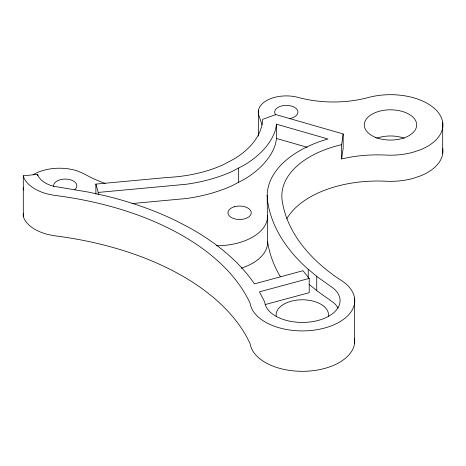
<?xml version="1.0" encoding="UTF-8"?>
<svg xmlns="http://www.w3.org/2000/svg" width="466" height="466" viewBox="0 0 466 466"><rect width="100%" height="100%" fill="white"/><g stroke="black" fill="none" stroke-linecap="round" stroke-linejoin="round"><path stroke-width="0.7" d="M262.043 124.871L259.201 116.296A28.071 16.205 0 0 1 268.276 99.689A28.071 16.205 0 0 1 298.182 97.411A82.558 47.666 0 0 0 368.344 97.516A52.408 30.255 0 0 1 435.879 109.813A52.408 30.255 0 0 1 420.553 149.726L412.643 152.365A52.408 30.255 0 0 1 385.924 155.079A95.757 55.285 0 0 0 349.244 157.345L341.619 158.947L341.619 144.687L343.174 133.952L275.79 114.566L262.707 119.331A104.075 60.085 0 0 1 234.375 158.819L223.226 164.719A104.075 60.085 0 0 1 167.748 177.441L95.868 184.093L95.868 194.077M341.619 158.947L343.174 148.217L343.174 133.952M280.334 276.688A255.502 147.512 0 0 1 268.527 246.875L267.589 241.668L267.193 195.219A110.39 63.731 0 0 1 325.221 139.783L328.006 139.014L276.536 124.206L275.598 129.49A118.731 68.549 0 0 1 245.034 164.626L232.313 171.354A118.731 68.549 0 0 1 186.056 184.286L98.227 192.423L95.868 184.093M276.536 124.206L276.536 138.472L275.598 143.749A118.731 68.549 0 0 1 245.034 178.892L232.313 185.619A118.731 68.549 0 0 1 186.056 198.551L132.064 203.549M265.067 304.601L309.214 292.665L309.214 278.4L259.457 291.85L264.362 301.339L265.876 306.284A37.734 21.785 0 0 0 318.272 320.392A37.734 21.785 0 0 0 333.237 288.151L317.247 276.775L307.181 268.381A255.502 147.512 0 0 1 268.527 206.461L267.589 201.254L267.193 195.219M341.619 144.687L340.53 144.914A95.757 55.285 0 0 0 282.18 200.66A240.881 139.072 0 0 0 339.382 279.25A52.408 30.255 0 0 1 324.476 328.07A52.408 30.255 0 0 1 250.12 303.284A259.469 149.802 0 0 0 53.759 195.271L47.171 193.897A42.744 24.675 0 0 1 23.947 177.919L23.3 175.804L37.694 174.336L38.119 175.729A28.053 16.199 0 0 0 53.345 186.214L89.064 192.213L104.716 195.656A274.095 158.248 0 0 1 175.944 220.721L188.415 227.175A274.095 158.248 0 0 1 253.696 282.775L254.407 283.899L302.958 270.717L309.214 278.4M276.536 138.472L307.141 147.273M309.191 284.388L317.247 291.04L333.237 302.417A37.734 21.785 0 0 1 338.147 308.061M23.3 175.804L23.3 216.218L23.947 218.333A42.744 24.675 0 0 0 47.171 234.311L53.759 235.68A259.469 149.802 0 0 1 250.12 343.698A52.408 30.255 0 0 0 306.89 371.204A52.408 30.255 0 0 0 354.533 338.421M442.7 122.302L442.7 153.728M354.533 298.007L354.533 343.698M316.734 276.367L316.734 290.627M308.224 269.284L308.224 277.847M258.356 110.692L258.356 136.113M238.569 168.045L238.569 182.311M98.227 192.423L98.227 194.561M37.694 174.336L37.694 175.764M442.7 148.45A52.408 30.255 0 0 1 420.553 175.874L412.643 178.513A52.408 30.255 0 0 1 385.924 181.233A95.757 55.285 0 0 0 286.771 218.764M276.221 316.228A26.207 15.128 0 0 1 302.323 299.784A26.207 15.128 0 0 1 328.431 316.228M74.776 189.656A11.644 6.722 0 0 0 75.789 182.957L74.776 181.938A11.644 6.722 0 0 0 61.25 179.48A11.644 6.722 0 0 0 53.631 186.383M376.732 138.216A26.207 15.128 0 0 1 404.249 138.216M275.761 114.945A11.644 6.722 0 0 1 282.017 105.852A11.644 6.722 0 0 1 297.372 109.988A11.644 6.722 0 0 1 289.334 118.597M23.3 190.064A36.214 20.906 0 0 1 23.405 187.28M33.109 174.791A36.214 20.906 0 0 1 77.426 170.964L85.086 174.336A104.075 60.085 0 0 0 105.13 183.371M23.3 216.218A36.214 20.906 0 0 1 23.405 213.428M267.589 215.519A51.231 29.579 0 0 1 216.504 245.763M267.589 241.668A51.231 29.579 0 0 1 241.19 268.206M234.678 206.677L232.918 207.265A11.644 6.722 0 0 0 234.072 218.688A11.644 6.722 0 0 0 251.238 212.968A11.644 6.722 0 0 0 234.678 206.677M375.462 137.33A26.207 15.128 0 0 0 416.598 126.257A26.207 15.128 0 0 0 379.417 111.228A26.207 15.128 0 0 0 375.462 137.33"/></g></svg>
